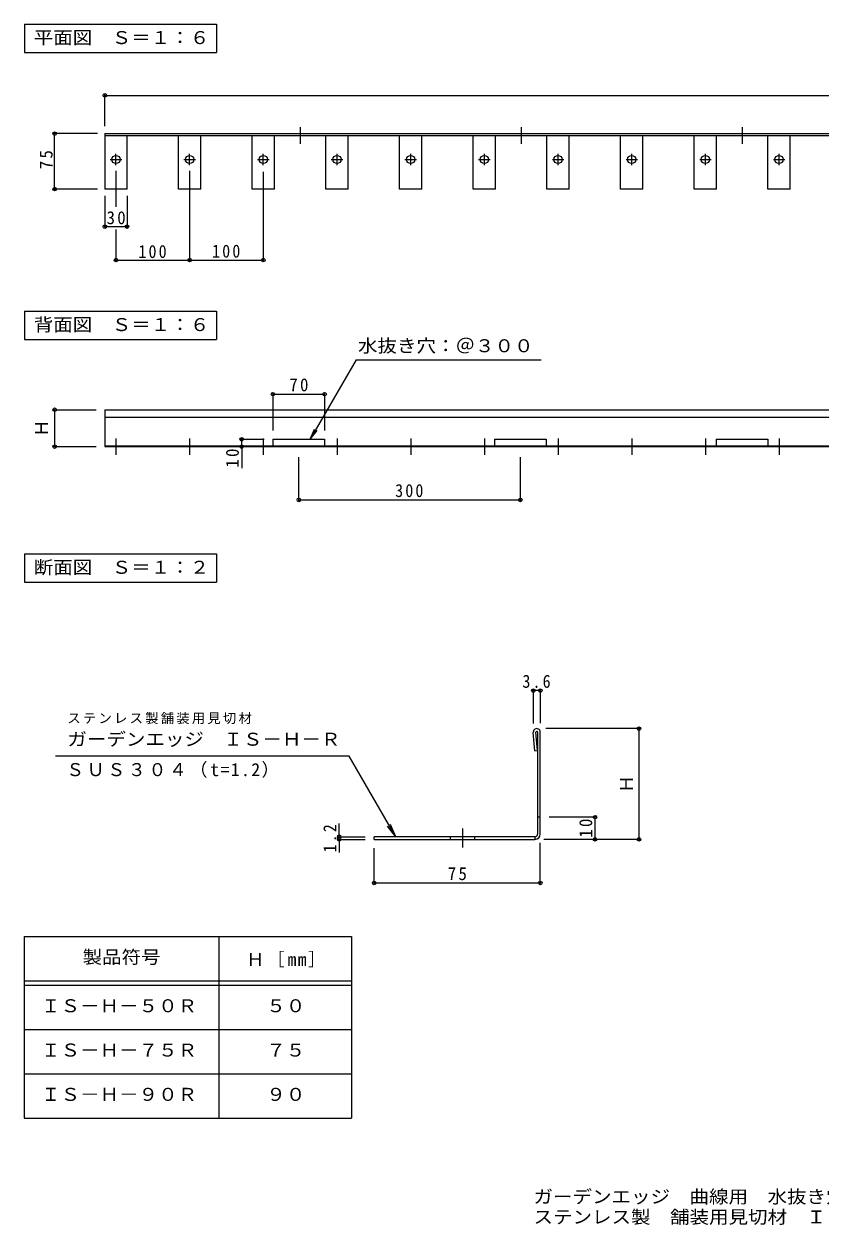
# Model space of a CAD drawing. Units: millimetres at full size, sheet at 1:6, with parts at other scales. Extents: x -1122 to 1081, y -822 to 805.
# Drawn here: x -1122 to -43, y -822 to 805 of the extents above; entities that cross this region are included whole.
import ezdxf
from ezdxf.enums import TextEntityAlignment as Align

# ---------------------------------------------------------------- set-up
doc = ezdxf.new("R2010")
doc.units = ezdxf.units.MM
doc.header["$LTSCALE"] = 6
doc.header["$PDMODE"] = 32
doc.header["$PDSIZE"] = 4.8
for name, pattern in [('CHAIN1', [8, 5, -1, 1, -1]), ('DASHED1', [1.8, 1.2, -0.6]), ('DOUBLE_CHAIN1', [8.8, 5, -1, 0.6, -0.6, 0.6, -1])]:
    doc.linetypes.add(name, pattern=pattern)
for name, color, linetype, lineweight in [('A-0_通り芯', 3, 'Continuous', 9), ('A-4_文字', 7, 'Continuous', 9), ('A-F_断熱材', 7, 'Continuous', 9), ('D-0_通り芯', 3, 'Continuous', 9), ('D-4_文字', 7, 'Continuous', 9), ('D-5_建具', 7, 'Continuous', 9), ('D-F_断熱材', 7, 'Continuous', 9)]:
    doc.layers.add(name, color=color, linetype=linetype, lineweight=lineweight)
doc.layers.add('F-5_F-5ﾚｲﾔ', color=2, linetype='Continuous')
doc.styles.add('ＭＳ ゴシック', font='')
doc.styles.get('ＭＳ ゴシック').set_extended_font_data('MS Gothic')

msp = doc.modelspace()

# ---------------------------------------------------------------- linework, layer by layer
at = {"layer": 'A-0_通り芯'}
for p, q in [((-1012.499, 656.183), (-1012.499, 581.183)), ((-1012.499, 656.183), (1012.499, 656.183)), ((-1012.499, 653.783), (1012.499, 653.783)), ((-982.499, 581.183), (-982.499, 653.783)), ((-912.749, 581.183), (-912.749, 653.783)), ((-882.749, 581.183), (-882.749, 653.783)), ((-812.999, 581.183), (-812.999, 653.783)), ((-782.999, 581.183), (-782.999, 653.783)), ((-713.249, 581.183), (-713.249, 653.783)), ((-683.249, 581.183), (-683.249, 653.783)), ((-613.5, 581.183), (-613.5, 653.783)), ((-583.499, 581.183), (-583.499, 653.783)), ((-513.75, 581.183), (-513.75, 653.783)), ((-483.75, 581.183), (-483.75, 653.783)), ((-414, 581.183), (-414, 653.783)), ((-384, 581.183), (-384, 653.783)), ((-314.25, 581.183), (-314.25, 653.783)), ((-284.25, 581.183), (-284.25, 653.783)), ((-214.5, 581.183), (-214.5, 653.783)), ((-184.5, 581.183), (-184.5, 653.783)), ((-114.75, 581.183), (-114.75, 653.783)), ((-84.75, 581.183), (-84.75, 653.783)), ((-982.499, 581.183), (-1012.499, 581.183)), ((-882.749, 581.183), (-912.749, 581.183)), ((-782.999, 581.183), (-812.999, 581.183)), ((-683.249, 581.183), (-713.249, 581.183)), ((-583.499, 581.183), (-613.5, 581.183)), ((-483.75, 581.183), (-513.75, 581.183)), ((-384, 581.183), (-414, 581.183)), ((-284.25, 581.183), (-314.25, 581.183)), ((-184.5, 581.183), (-214.5, 581.183)), ((-84.75, 581.183), (-114.75, 581.183)), ((-1012.499, 282.337), (-1012.499, 232.337)), ((-1012.499, 282.337), (1012.499, 282.337)), ((-1012.499, 272.037), (1012.499, 272.037)), ((-1012.499, 233.537), (1012.499, 233.537)), ((-1012.499, 232.337), (1012.499, 232.337)), ((-785, 242.337), (-715, 242.337)), ((-785, 242.337), (-785, 233.537)), ((-715, 242.337), (-715, 233.537)), ((-485, 242.337), (-415, 242.337)), ((-485, 242.337), (-485, 233.537)), ((-415, 242.337), (-415, 233.537)), ((-185, 242.337), (-115, 242.337)), ((-185, 242.337), (-185, 233.537)), ((-115, 242.337), (-115, 233.537))]:
    msp.add_line(p, q, dxfattribs=at)
at = {"layer": 'A-0_通り芯', "linetype": 'CHAIN1'}
for p, q in [((-748.125, 664.99), (-748.125, 642.576)), ((-448.875, 664.99), (-448.875, 642.576)), ((-149.626, 664.99), (-149.626, 642.576)), ((-1005.214, 621.183), (-989.785, 621.183)), ((-997.499, 613.468), (-997.499, 628.897)), ((-905.464, 621.183), (-890.035, 621.183)), ((-897.749, 613.468), (-897.749, 628.897)), ((-805.714, 621.183), (-790.285, 621.183)), ((-798, 613.468), (-798, 628.897)), ((-705.964, 621.183), (-690.535, 621.183)), ((-698.25, 613.468), (-698.25, 628.897)), ((-606.214, 621.183), (-590.785, 621.183)), ((-598.5, 613.468), (-598.5, 628.897)), ((-506.464, 621.183), (-491.035, 621.183)), ((-498.75, 613.468), (-498.75, 628.897)), ((-406.714, 621.183), (-391.285, 621.183)), ((-399, 613.468), (-399, 628.897)), ((-306.964, 621.183), (-291.535, 621.183)), ((-299.25, 613.468), (-299.25, 628.897)), ((-207.214, 621.183), (-191.786, 621.183)), ((-199.5, 613.468), (-199.5, 628.897)), ((-107.465, 621.183), (-92.036, 621.183)), ((-99.75, 613.468), (-99.75, 628.897)), ((-997.499, 243.544), (-997.499, 221.13)), ((-897.749, 243.544), (-897.749, 221.13)), ((-798, 243.544), (-798, 221.13)), ((-698.25, 243.544), (-698.25, 221.13)), ((-598.5, 243.544), (-598.5, 221.13)), ((-498.75, 243.544), (-498.75, 221.13)), ((-399, 243.544), (-399, 221.13)), ((-299.25, 243.544), (-299.25, 221.13)), ((-199.5, 243.544), (-199.5, 221.13)), ((-99.75, 243.544), (-99.75, 221.13))]:
    msp.add_line(p, q, dxfattribs=at)
at = {"layer": 'A-0_通り芯', "linetype": 'DASHED1'}
for p, q in [((-785, 232.337), (-785, 233.537)), ((-715, 232.337), (-715, 233.537)), ((-485, 232.337), (-485, 233.537)), ((-415, 232.337), (-415, 233.537)), ((-185, 232.337), (-185, 233.537)), ((-115, 232.337), (-115, 233.537))]:
    msp.add_line(p, q, dxfattribs=at)
at = {"layer": 'A-0_通り芯'}
for centre in [(-997.499, 621.183), (-897.749, 621.183), (-798, 621.183), (-698.25, 621.183), (-598.5, 621.183), (-498.75, 621.183), (-399, 621.183), (-299.25, 621.183), (-199.5, 621.183), (-99.75, 621.183)]:
    msp.add_circle(centre, 5.5, dxfattribs=at)
at = {"layer": 'A-4_文字'}
for p, q in [((-997.499, 605.968), (-997.499, 557.187)), ((-897.749, 605.968), (-897.749, 483.559)), ((-798, 604.468), (-798, 483.259)), ((-1012.499, 572.183), (-1012.499, 528.495)), ((-982.499, 572.183), (-982.499, 528.495)), ((-1012.499, 530.295), (-982.499, 530.295)), ((-997.499, 526.277), (-997.499, 483.559)), ((-785, 305.218), (-785, 254.337)), ((-785, 303.418), (-715, 303.418)), ((-715, 305.218), (-715, 254.337)), ((-1082.397, 282.337), (-1024.499, 282.337)), ((-1080.597, 282.337), (-1080.597, 232.337)), ((-1082.397, 232.337), (-1024.499, 232.337)), ((-829.101, 242.337), (-797, 242.337)), ((-827.301, 232.337), (-827.301, 242.337)), ((-827.301, 232.337), (-827.301, 203.16)), ((-750, 158.409), (-750, 218.146)), ((-450, 158.409), (-450, 218.146)), ((-750, 160.209), (-450, 160.209))]:
    msp.add_line(p, q, dxfattribs=at)
msp.add_lwpolyline([(-997.499, 485.059), (-897.749, 485.059), (-798, 485.059)], dxfattribs=at)
for p in [(-1012.499, 708.049), (-1080.597, 656.183), (-1080.597, 581.183), (-1012.499, 530.295), (-982.499, 530.295), (-997.499, 485.059), (-897.749, 485.059), (-798, 485.059), (-785, 303.418), (-715, 303.418), (-1080.597, 282.337), (-827.301, 242.337), (-1080.597, 232.337), (-827.301, 232.337), (-750, 160.209), (-450, 160.209)]:
    msp.add_point(p, dxfattribs=at)
at = {"layer": 'A-F_断熱材'}
for p, q in [((-1121.163, 804.645), (-861.424, 804.645)), ((-1121.163, 804.645), (-1121.163, 765.991)), ((-861.424, 804.645), (-861.424, 765.991)), ((-1121.163, 765.991), (-861.424, 765.991)), ((-1012.499, 666.183), (-1012.499, 709.549)), ((-1012.499, 708.049), (1012.499, 708.049)), ((-1022.499, 656.183), (-1082.097, 656.183)), ((-1080.597, 581.183), (-1080.597, 656.183)), ((-1022.499, 581.183), (-1082.097, 581.183)), ((-1121.163, 415.991), (-861.424, 415.991)), ((-1121.163, 415.991), (-1121.163, 377.337)), ((-861.424, 415.991), (-861.424, 377.337)), ((-1121.163, 377.337), (-861.424, 377.337)), ((-672.463, 349.728), (-422.02, 349.728)), ((-734.465, 242.337), (-725.334, 254.238))]:
    msp.add_line(p, q, dxfattribs=at)
msp.add_lwpolyline([(-672.463, 349.728), (-734.465, 242.337), (-728.725, 256.196)], dxfattribs=at)
at = {"layer": 'D-0_通り芯'}
for p, q in [((-430.2, -179.465), (-432.457, -154.64)), ((-426.615, -179.139), (-428.872, -154.314)), ((-426.6, -154.211), (-426.6, -292.265)), ((-423, -292.265), (-423, -154.211)), ((-430.2, -179.465), (-426.615, -179.139)), ((-423, -269.465), (-426.6, -269.465)), ((-648, -299.465), (-648, -295.865)), ((-430.182, -295.865), (-648, -295.865)), ((-648, -299.465), (-430.2, -299.465)), ((-430.2, -295.865), (-430.2, -299.465))]:
    msp.add_line(p, q, dxfattribs=at)
at = {"layer": 'D-0_通り芯', "linetype": 'DOUBLE_CHAIN1'}
msp.add_line((-528, -310.59), (-528, -284.74), dxfattribs=at)
at = {"layer": 'D-0_通り芯', "linetype": 'DASHED1'}
for p, q in [((-544.5, -299.465), (-544.5, -295.865)), ((-511.5, -299.465), (-511.5, -295.865))]:
    msp.add_line(p, q, dxfattribs=at)
at = {"layer": 'D-0_通り芯'}
for centre, radius, start, end in [((-427.738, -154.211), 4.738, 0, 185.1944), ((-427.738, -154.211), 1.138, 0, 185.1944), ((-430.2, -292.265), 3.6, 270, 0), ((-430.2, -292.265), 7.2, 270, 0)]:
    msp.add_arc(centre, radius, start, end, dxfattribs=at)
at = {"layer": 'D-4_文字'}
for p, q in [((-432.457, -96.298), (-432.457, -142.639)), ((-423, -96.298), (-423, -142.211)), ((-423, -98.098), (-432.457, -98.098)), ((-347.085, -269.465), (-411, -269.465)), ((-348.885, -299.465), (-348.885, -269.465)), ((-695.258, -295.865), (-695.258, -278.165)), ((-697.058, -295.865), (-660, -295.865)), ((-697.058, -299.465), (-660, -299.465)), ((-695.258, -299.465), (-695.258, -295.865)), ((-695.258, -299.465), (-695.258, -317.165)), ((-423, -360.352), (-423, -304.265)), ((-648, -360.352), (-648, -311.465)), ((-648, -358.552), (-423, -358.552))]:
    msp.add_line(p, q, dxfattribs=at)
for p in [(-432.457, -98.098), (-423, -98.098), (-289.293, -149.472), (-348.885, -269.465), (-695.258, -295.865), (-695.258, -299.465), (-348.885, -299.465), (-289.293, -299.465), (-648, -358.552), (-423, -358.552)]:
    msp.add_point(p, dxfattribs=at)
at = {"layer": 'D-5_建具', "color": 4}
msp.add_line((-433.8, -295.865), (-513.75, -295.865), dxfattribs=at)
at = {"layer": 'D-F_断熱材'}
for p, q in [((-1121.163, 87.337), (-861.424, 87.337)), ((-1121.163, 87.337), (-1121.163, 48.683)), ((-861.424, 87.337), (-861.424, 48.683)), ((-1121.163, 48.683), (-861.424, 48.683)), ((-287.493, -149.472), (-415.738, -149.472)), ((-289.293, -299.465), (-289.293, -149.472)), ((-681.736, -186.877), (-1079.531, -186.877)), ((-618.811, -295.865), (-681.736, -186.877)), ((-618.811, -295.865), (-629.769, -281.584)), ((-618.811, -295.865), (-625.7, -279.235)), ((-287.493, -299.465), (-418.2, -299.465)), ((-1122, -430.865), (-1122, -676.865)), ((-1122, -430.865), (-678.441, -430.865)), ((-858.441, -430.865), (-858.441, -676.865)), ((-678.441, -430.865), (-678.441, -676.865)), ((-1122, -490.865), (-678.441, -490.865)), ((-1122, -496.865), (-678.441, -496.865)), ((-1122, -556.865), (-678.441, -556.865)), ((-1122, -616.865), (-678.441, -616.865)), ((-1122, -676.865), (-678.441, -676.865))]:
    msp.add_line(p, q, dxfattribs=at)

# ---------------------------------------------------------------- texts
at = {"layer": 'A-4_文字', "color": 2, "style": 'ＭＳ ゴシック'}
msp.add_text('Ｈ', height=17.6, rotation=90, dxfattribs=at).set_placement((-1084.197, 245.337), align=Align.BOTTOM_LEFT)
at = {"layer": 'A-4_文字', "color": 2, "char_height": 17.6, "attachment_point": 7, "style": 'ＭＳ ゴシック'}
for s, insert in [('\\T1.27;\\W0.95;30', (-1010.249, 533.295)), ('\\T1.27;\\W0.9;100', (-967.125, 487.559)), ('\\T1.27;\\W0.9;100', (-867.374, 488.059)), ('\\T1.27;\\W0.95;70', (-762.75, 307.018)), ('\\T1.27;\\W0.9;300', (-619.5, 163.809))]:
    msp.add_mtext(s, dxfattribs=dict(at, insert=insert))
at = {"layer": 'A-4_文字', "color": 2, "insert": (-830.901, 203.934), "char_height": 17.6, "attachment_point": 7, "rotation": 90, "style": 'ＭＳ ゴシック'}
msp.add_mtext('\\T1.27;\\W0.95;10', dxfattribs=at)
at = {"layer": 'A-F_断熱材', "color": 2, "style": 'ＭＳ ゴシック', "width": 1.1}
for s, p in [('平面図\u3000Ｓ＝１：６', (-1108.839, 772.197)), ('背面図\u3000Ｓ＝１：６', (-1108.839, 383.543)), ('水抜き穴：＠３００', (-669.885, 354.87))]:
    msp.add_text(s, height=17.6, dxfattribs=at).set_placement(p, align=Align.BOTTOM_LEFT)
at = {"layer": 'A-F_断熱材', "color": 2, "insert": (-1083.097, 608.058), "char_height": 17.6, "attachment_point": 7, "rotation": 90, "style": 'ＭＳ ゴシック'}
msp.add_mtext('\\T1.27;\\W0.95;75', dxfattribs=at)
at = {"layer": 'D-4_文字', "color": 2, "char_height": 17.6, "attachment_point": 7, "style": 'ＭＳ ゴシック'}
for s, insert in [('\\T1.27;\\W0.9;3.6', (-447.229, -94.498)), ('\\T1.27;\\W0.95;75', (-548.25, -354.952))]:
    msp.add_mtext(s, dxfattribs=dict(at, insert=insert))
at = {"layer": 'D-4_文字', "color": 2, "char_height": 17.6, "attachment_point": 7, "rotation": 90, "style": 'ＭＳ ゴシック'}
for s, insert in [('\\T1.27;\\W0.95;10', (-352.485, -297.215)), ('\\T1.27;\\W0.9;1.2', (-698.858, -317.165))]:
    msp.add_mtext(s, dxfattribs=dict(at, insert=insert))
at = {"layer": 'D-F_断熱材', "color": 2, "style": 'ＭＳ ゴシック', "width": 1.1}
for s, p in [('断面図\u3000Ｓ＝１：２', (-1108.839, 54.889)), ('ガーデンエッジ\u3000ＩＳ－Ｈ－Ｒ', (-1063.284, -177.934)), ('製品符号', (-1042.72, -472.865)), ('ＩＳ－Ｈ－５０Ｒ', (-1098.9, -538.865)), ('５０', (-793.941, -538.865)), ('ＩＳ－Ｈ－７５Ｒ', (-1098.9, -598.865)), ('７５', (-793.941, -598.865)), ('ＩＳ－Ｈ－９０Ｒ', (-1098.9, -658.865)), ('９０', (-793.941, -658.865))]:
    msp.add_text(s, height=17.6, dxfattribs=at).set_placement(p, align=Align.BOTTOM_LEFT)
at = {"layer": 'D-F_断熱材', "color": 2, "style": 'ＭＳ ゴシック'}
msp.add_text('Ｈ', height=17.6, rotation=90, dxfattribs=at).set_placement((-292.293, -236.469), align=Align.BOTTOM_LEFT)
at = {"layer": 'D-F_断熱材', "insert": (-1063.284, -143.46), "char_height": 13.2, "attachment_point": 7, "style": 'ＭＳ ゴシック'}
msp.add_mtext('\\T1.17;ステンレス製舗装用見切材', dxfattribs=at)
at = {"layer": 'D-F_断熱材', "color": 2, "char_height": 17.6, "attachment_point": 7, "style": 'ＭＳ ゴシック'}
for s, insert in [('\\T1.16;ＳＵＳ３０４（t=1.2）', (-1064.784, -216.139)), ('\\T1.16;Ｈ［mm］', (-820.941, -472.865))]:
    msp.add_mtext(s, dxfattribs=dict(at, insert=insert))
at = {"layer": 'F-5_F-5ﾚｲﾔ', "style": 'ＭＳ ゴシック', "width": 1.1}
for s, p in [('ガーデンエッジ\u3000曲線用\u3000水抜き穴付', (-432.226, -797.406)), ('ステンレス製\u3000舗装用見切材\u3000ＩＳ－Ｈ－Ｒ', (-432.226, -824.904))]:
    msp.add_text(s, height=17.6, dxfattribs=at).set_placement(p, align=Align.BOTTOM_LEFT)

doc.saveas('drawing.dxf')
